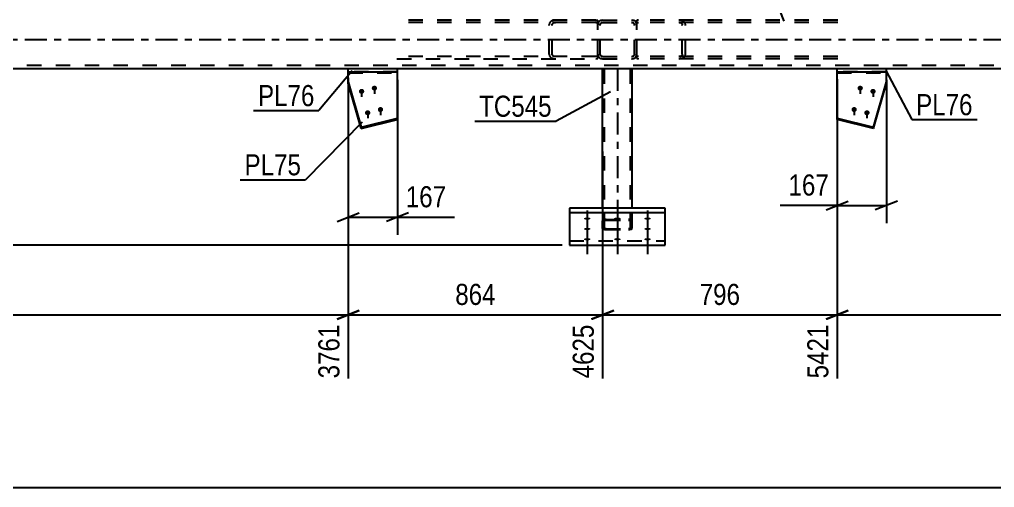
# Model space of a CAD drawing. Header units: millimetres. Extents: x -147 to 1042, y -583 to 258.
# Drawn here: x 105.8 to 238.2, y 81.4 to 144.9 of the extents above; entities that cross this region are included whole.
import ezdxf

# ---------------------------------------------------------------- set-up
doc = ezdxf.new("R2010")
doc.units = ezdxf.units.MM
doc.linetypes.add('DXK_LINE_DOT2', pattern=[3.9198, 1.9599, -1.9599])
doc.linetypes.add('DXK_LINE_DOT3', pattern=[5.9187, 2.979, -0.9799, 0.9799, -0.9799])
doc.styles.add('Arial', font='arial.ttf', dxfattribs={"height": 0.2})
doc.styles.add('Arial Narrow', font='ARIALN.TTF', dxfattribs={"height": 0.2})

# ---------------------------------------------------------------- blocks, each defined once
blk = doc.blocks.new('Part-335478933-1915 - 1830')
at = {"color": 7, "linetype": 'DXK_LINE_DOT3'}
blk.add_line((0, 142.19), (555.64, 142.19), dxfattribs=at)
at = {"color": 7, "linetype": 'DXK_LINE_DOT2'}
for p, q in [((555.64, 138.67), (0, 138.67)), ((157.14, 138.19), (150.46, 138.19)), ((189.01, 138.19), (185.01, 138.19)), ((223.54, 138.19), (216.86, 138.19))]:
    blk.add_line(p, q, dxfattribs=at)
at = {"color": 2, "linetype": 'Continuous'}
for p, q in [((150.46, 138.19), (4.8, 138.19)), ((185.01, 138.19), (157.14, 138.19)), ((216.86, 138.19), (189.01, 138.19)), ((390.48, 138.19), (223.54, 138.19))]:
    blk.add_line(p, q, dxfattribs=at)
blk = doc.blocks.new('Part-335478933-1870 - 1830')
at = {"color": 7, "linetype": 'DXK_LINE_DOT2'}
for p, q in [((184.1, 144.83), (157.07, 144.83)), ((184.1, 144.51), (157.07, 144.51)), ((177.8, 144.43), (177.73, 144.19)), ((178.61, 144.83), (178.28, 144.78)), ((178.44, 144.48), (178.61, 144.51)), ((184.1, 144.83), (184.36, 144.79)), ((184.1, 144.51), (184.27, 144.48)), ((184.27, 144.48), (184.36, 144.44)), ((184.36, 139.59), (184.36, 144.79)), ((177.73, 140.19), (177.73, 144.19)), ((178.17, 144.19), (178.21, 144.31)), ((178.17, 140.19), (178.17, 144.19)), ((184.1, 139.87), (157.07, 139.87)), ((157.07, 139.55), (184.1, 139.55)), ((177.73, 140.19), (177.8, 139.94)), ((178.21, 140.07), (178.17, 140.19)), ((178.28, 139.6), (178.61, 139.55)), ((178.61, 139.87), (178.44, 139.89)), ((184.27, 139.89), (184.1, 139.87)), ((184.1, 139.55), (184.36, 139.59)), ((184.36, 139.94), (184.27, 139.89))]:
    blk.add_line(p, q, dxfattribs=at)
for centre, radius, start, end in [((178.48, 144), 0.802, 104.5547, 147.5896), ((178.54, 144.1), 0.401, 104.5547, 147.5896), ((178.48, 140.37), 0.802, 212.4104, 255.4453), ((178.54, 140.28), 0.401, 212.4104, 255.4453)]:
    blk.add_arc(centre, radius, start, end, dxfattribs=at)
blk = doc.blocks.new('Part-335478933-1872 - 1830')
at = {"color": 7, "linetype": 'DXK_LINE_DOT2'}
for p, q in [((189.9, 144.83), (189.64, 144.79)), ((189.64, 139.59), (189.64, 144.79)), ((189.64, 144.44), (189.73, 144.48)), ((189.73, 144.48), (189.9, 144.51)), ((216.93, 144.83), (189.9, 144.83)), ((216.93, 144.51), (189.9, 144.51)), ((195.72, 144.78), (195.39, 144.83)), ((195.39, 144.51), (195.55, 144.48)), ((196.27, 144.19), (196.2, 144.43)), ((195.79, 144.31), (195.83, 144.19)), ((195.83, 140.19), (195.83, 144.19)), ((196.27, 140.19), (196.27, 144.19)), ((189.73, 139.89), (189.64, 139.94)), ((189.64, 139.59), (189.9, 139.55)), ((189.9, 139.87), (189.73, 139.89)), ((216.93, 139.87), (189.9, 139.87)), ((216.93, 139.55), (189.9, 139.55)), ((195.55, 139.89), (195.39, 139.87)), ((195.39, 139.55), (195.72, 139.6)), ((195.83, 140.19), (195.79, 140.07)), ((196.2, 139.94), (196.27, 140.19))]:
    blk.add_line(p, q, dxfattribs=at)
for centre, radius, start, end in [((195.45, 144.1), 0.401, 32.4072, 75.4432), ((195.52, 144), 0.802, 32.4072, 75.4432), ((195.45, 140.28), 0.401, 284.5568, 327.5928), ((195.52, 140.37), 0.802, 284.5568, 327.5928)]:
    blk.add_arc(centre, radius, start, end, dxfattribs=at)
blk = doc.blocks.new('Bolt-335478933-1876 - 1830')
at = {"linetype": 'Continuous'}
for points in [[(219.99, 135.24), (219.91, 135.25), (219.84, 135.27), (219.78, 135.31), (219.72, 135.36), (219.68, 135.41), (219.65, 135.48), (219.63, 135.55), (219.63, 135.62), (219.65, 135.69), (219.68, 135.75), (219.72, 135.81), (219.78, 135.86), (219.84, 135.89), (219.91, 135.91), (219.99, 135.92), (220.06, 135.91), (220.14, 135.89), (220.2, 135.86), (220.26, 135.81), (220.3, 135.75), (220.33, 135.69), (220.35, 135.62), (220.35, 135.55), (220.33, 135.48), (220.3, 135.41), (220.26, 135.36), (220.2, 135.31), (220.14, 135.27), (220.06, 135.25)], [(221.73, 134.81), (221.65, 134.82), (221.58, 134.84), (221.52, 134.87), (221.46, 134.92), (221.42, 134.98), (221.39, 135.04), (221.37, 135.11), (221.37, 135.18), (221.39, 135.25), (221.42, 135.32), (221.46, 135.37), (221.52, 135.42), (221.58, 135.46), (221.65, 135.48), (221.73, 135.49), (221.8, 135.48), (221.88, 135.46), (221.94, 135.42), (222, 135.37), (222.04, 135.32), (222.07, 135.25), (222.09, 135.18), (222.09, 135.11), (222.07, 135.04), (222.04, 134.98), (222, 134.92), (221.94, 134.87), (221.88, 134.84), (221.8, 134.82)], [(219.17, 132.34), (219.09, 132.35), (219.02, 132.37), (218.96, 132.4), (218.9, 132.45), (218.86, 132.51), (218.82, 132.57), (218.81, 132.64), (218.81, 132.71), (218.82, 132.78), (218.86, 132.85), (218.9, 132.9), (218.96, 132.95), (219.02, 132.99), (219.09, 133.01), (219.17, 133.01), (219.24, 133.01), (219.31, 132.99), (219.38, 132.95), (219.43, 132.9), (219.48, 132.85), (219.51, 132.78), (219.52, 132.71), (219.52, 132.64), (219.51, 132.57), (219.48, 132.51), (219.43, 132.45), (219.38, 132.4), (219.31, 132.37), (219.24, 132.35)], [(220.91, 131.9), (220.83, 131.91), (220.76, 131.93), (220.69, 131.97), (220.64, 132.02), (220.59, 132.07), (220.56, 132.14), (220.55, 132.21), (220.55, 132.28), (220.56, 132.35), (220.59, 132.41), (220.64, 132.47), (220.69, 132.52), (220.76, 132.55), (220.83, 132.57), (220.91, 132.58), (220.98, 132.57), (221.05, 132.55), (221.12, 132.52), (221.17, 132.47), (221.22, 132.41), (221.25, 132.35), (221.26, 132.28), (221.26, 132.21), (221.25, 132.14), (221.22, 132.07), (221.17, 132.02), (221.12, 131.97), (221.05, 131.93), (220.98, 131.91)]]:
    blk.add_hatch(color=1, dxfattribs=at).paths.add_polyline_path(points)
at = {"color": 1, "linetype": 'Continuous'}
for p, q in [((219.99, 135.86), (219.99, 134.83)), ((221.73, 135.42), (221.73, 134.4)), ((219.17, 132.95), (219.17, 131.92)), ((220.91, 132.52), (220.91, 131.49))]:
    blk.add_line(p, q, dxfattribs=at)
blk = doc.blocks.new('Bolt-335478933-1878 - 1830')
at = {"linetype": 'Continuous'}
for points in [[(152.27, 134.81), (152.2, 134.82), (152.13, 134.84), (152.06, 134.87), (152, 134.92), (151.96, 134.98), (151.93, 135.04), (151.91, 135.11), (151.91, 135.18), (151.93, 135.25), (151.96, 135.32), (152, 135.37), (152.06, 135.42), (152.13, 135.46), (152.2, 135.48), (152.27, 135.49), (152.35, 135.48), (152.42, 135.46), (152.48, 135.42), (152.54, 135.37), (152.58, 135.32), (152.61, 135.25), (152.63, 135.18), (152.63, 135.11), (152.61, 135.04), (152.58, 134.98), (152.54, 134.92), (152.48, 134.87), (152.42, 134.84), (152.35, 134.82)], [(154.01, 135.24), (153.94, 135.25), (153.87, 135.27), (153.8, 135.31), (153.74, 135.36), (153.7, 135.41), (153.67, 135.48), (153.65, 135.55), (153.65, 135.62), (153.67, 135.69), (153.7, 135.75), (153.74, 135.81), (153.8, 135.86), (153.87, 135.89), (153.94, 135.91), (154.01, 135.92), (154.09, 135.91), (154.16, 135.89), (154.22, 135.86), (154.28, 135.81), (154.32, 135.75), (154.35, 135.69), (154.37, 135.62), (154.37, 135.55), (154.35, 135.48), (154.32, 135.41), (154.28, 135.36), (154.22, 135.31), (154.16, 135.27), (154.09, 135.25)], [(153.1, 131.9), (153.02, 131.91), (152.95, 131.93), (152.88, 131.97), (152.83, 132.02), (152.78, 132.07), (152.75, 132.14), (152.74, 132.21), (152.74, 132.28), (152.75, 132.35), (152.78, 132.41), (152.83, 132.47), (152.88, 132.52), (152.95, 132.55), (153.02, 132.57), (153.1, 132.58), (153.17, 132.57), (153.24, 132.55), (153.31, 132.52), (153.36, 132.47), (153.41, 132.41), (153.44, 132.35), (153.45, 132.28), (153.45, 132.21), (153.44, 132.14), (153.41, 132.07), (153.36, 132.02), (153.31, 131.97), (153.24, 131.93), (153.17, 131.91)], [(154.83, 132.34), (154.76, 132.35), (154.69, 132.37), (154.62, 132.4), (154.57, 132.45), (154.52, 132.51), (154.49, 132.57), (154.48, 132.64), (154.48, 132.71), (154.49, 132.78), (154.52, 132.85), (154.57, 132.9), (154.62, 132.95), (154.69, 132.99), (154.76, 133.01), (154.83, 133.01), (154.91, 133.01), (154.98, 132.99), (155.05, 132.95), (155.1, 132.9), (155.15, 132.85), (155.18, 132.78), (155.19, 132.71), (155.19, 132.64), (155.18, 132.57), (155.15, 132.51), (155.1, 132.45), (155.05, 132.4), (154.98, 132.37), (154.91, 132.35)]]:
    blk.add_hatch(color=1, dxfattribs=at).paths.add_polyline_path(points)
at = {"color": 1, "linetype": 'Continuous'}
for p, q in [((152.27, 135.42), (152.27, 134.4)), ((154.01, 135.86), (154.01, 134.83)), ((153.1, 132.52), (153.1, 131.49)), ((154.83, 132.95), (154.83, 131.92))]:
    blk.add_line(p, q, dxfattribs=at)
blk = doc.blocks.new('Part-335478933-1946 - 1830')
at = {"color": 2, "linetype": 'Continuous'}
for p, q in [((223.54, 138.19), (216.86, 138.19)), ((216.86, 137.79), (216.86, 138.19)), ((216.86, 137.79), (223.54, 137.79)), ((223.54, 137.79), (223.54, 138.19))]:
    blk.add_line(p, q, dxfattribs=at)
blk = doc.blocks.new('Bolt-335478933-1886 - 1830')
at = {"linetype": 'Continuous'}
for points in [[(182.91, 118.02), (183, 118.02), (183.09, 118.01), (183.17, 118), (183.24, 117.97), (183.29, 117.95), (183.33, 117.92), (183.35, 117.89), (183.35, 117.86), (183.33, 117.83), (183.29, 117.8), (183.24, 117.77), (183.17, 117.75), (183.09, 117.74), (183, 117.73), (182.91, 117.72), (182.82, 117.73), (182.73, 117.74), (182.65, 117.75), (182.58, 117.77), (182.53, 117.8), (182.49, 117.83), (182.47, 117.86), (182.47, 117.89), (182.49, 117.92), (182.53, 117.95), (182.58, 117.97), (182.65, 118), (182.73, 118.01), (182.82, 118.02)], [(187.01, 118.02), (187.1, 118.02), (187.19, 118.01), (187.27, 118), (187.34, 117.97), (187.39, 117.95), (187.43, 117.92), (187.45, 117.89), (187.45, 117.86), (187.43, 117.83), (187.39, 117.8), (187.34, 117.77), (187.27, 117.75), (187.19, 117.74), (187.1, 117.73), (187.01, 117.72), (186.92, 117.73), (186.83, 117.74), (186.75, 117.75), (186.68, 117.77), (186.63, 117.8), (186.59, 117.83), (186.57, 117.86), (186.57, 117.89), (186.59, 117.92), (186.63, 117.95), (186.68, 117.97), (186.75, 118), (186.83, 118.01), (186.92, 118.02)], [(191.11, 118.02), (191.2, 118.02), (191.29, 118.01), (191.37, 118), (191.44, 117.97), (191.49, 117.95), (191.53, 117.92), (191.55, 117.89), (191.55, 117.86), (191.53, 117.83), (191.49, 117.8), (191.44, 117.77), (191.37, 117.75), (191.29, 117.74), (191.2, 117.73), (191.11, 117.72), (191.02, 117.73), (190.93, 117.74), (190.85, 117.75), (190.78, 117.77), (190.73, 117.8), (190.69, 117.83), (190.67, 117.86), (190.67, 117.89), (190.69, 117.92), (190.73, 117.95), (190.78, 117.97), (190.85, 118), (190.93, 118.01), (191.02, 118.02)], [(182.91, 116.62), (183, 116.62), (183.09, 116.61), (183.17, 116.59), (183.24, 116.57), (183.29, 116.55), (183.33, 116.52), (183.35, 116.49), (183.35, 116.46), (183.33, 116.42), (183.29, 116.4), (183.24, 116.37), (183.17, 116.35), (183.09, 116.33), (183, 116.32), (182.91, 116.32), (182.82, 116.32), (182.73, 116.33), (182.65, 116.35), (182.58, 116.37), (182.53, 116.4), (182.49, 116.42), (182.47, 116.46), (182.47, 116.49), (182.49, 116.52), (182.53, 116.55), (182.58, 116.57), (182.65, 116.59), (182.73, 116.61), (182.82, 116.62)], [(191.11, 116.62), (191.2, 116.62), (191.29, 116.61), (191.37, 116.59), (191.44, 116.57), (191.49, 116.55), (191.53, 116.52), (191.55, 116.49), (191.55, 116.46), (191.53, 116.42), (191.49, 116.4), (191.44, 116.37), (191.37, 116.35), (191.29, 116.33), (191.2, 116.32), (191.11, 116.32), (191.02, 116.32), (190.93, 116.33), (190.85, 116.35), (190.78, 116.37), (190.73, 116.4), (190.69, 116.42), (190.67, 116.46), (190.67, 116.49), (190.69, 116.52), (190.73, 116.55), (190.78, 116.57), (190.85, 116.59), (190.93, 116.61), (191.02, 116.62)], [(182.91, 115.22), (183, 115.22), (183.09, 115.21), (183.17, 115.19), (183.24, 115.17), (183.29, 115.14), (183.33, 115.12), (183.35, 115.08), (183.35, 115.05), (183.33, 115.02), (183.29, 114.99), (183.24, 114.97), (183.17, 114.95), (183.09, 114.93), (183, 114.92), (182.91, 114.92), (182.82, 114.92), (182.73, 114.93), (182.65, 114.95), (182.58, 114.97), (182.53, 114.99), (182.49, 115.02), (182.47, 115.05), (182.47, 115.08), (182.49, 115.12), (182.53, 115.14), (182.58, 115.17), (182.65, 115.19), (182.73, 115.21), (182.82, 115.22)], [(187.01, 115.22), (187.1, 115.22), (187.19, 115.21), (187.27, 115.19), (187.34, 115.17), (187.39, 115.14), (187.43, 115.12), (187.45, 115.08), (187.45, 115.05), (187.43, 115.02), (187.39, 114.99), (187.34, 114.97), (187.27, 114.95), (187.19, 114.93), (187.1, 114.92), (187.01, 114.92), (186.92, 114.92), (186.83, 114.93), (186.75, 114.95), (186.68, 114.97), (186.63, 114.99), (186.59, 115.02), (186.57, 115.05), (186.57, 115.08), (186.59, 115.12), (186.63, 115.14), (186.68, 115.17), (186.75, 115.19), (186.83, 115.21), (186.92, 115.22)], [(191.11, 115.22), (191.2, 115.22), (191.29, 115.21), (191.37, 115.19), (191.44, 115.17), (191.49, 115.14), (191.53, 115.12), (191.55, 115.08), (191.55, 115.05), (191.53, 115.02), (191.49, 114.99), (191.44, 114.97), (191.37, 114.95), (191.29, 114.93), (191.2, 114.92), (191.11, 114.92), (191.02, 114.92), (190.93, 114.93), (190.85, 114.95), (190.78, 114.97), (190.73, 114.99), (190.69, 115.02), (190.67, 115.05), (190.67, 115.08), (190.69, 115.12), (190.73, 115.14), (190.78, 115.17), (190.85, 115.19), (190.93, 115.21), (191.02, 115.22)]]:
    blk.add_hatch(color=1, dxfattribs=at).paths.add_polyline_path(points)
at = {"color": 1, "linetype": 'Continuous'}
for p, q in [((182.91, 118.96), (182.91, 115.84)), ((187.01, 118.96), (187.01, 115.84)), ((191.11, 118.96), (191.11, 115.84)), ((182.91, 117.56), (182.91, 114.44)), ((191.11, 117.56), (191.11, 114.44)), ((182.91, 116.16), (182.91, 113.04)), ((187.01, 116.16), (187.01, 113.04)), ((191.11, 116.16), (191.11, 113.04))]:
    blk.add_line(p, q, dxfattribs=at)
blk = doc.blocks.new('Part-335478933-1888 - 1830')
at = {"color": 7, "linetype": 'DXK_LINE_DOT2'}
for p, q in [((223.54, 137.81), (216.86, 137.81)), ((216.86, 137.81), (216.86, 137.79)), ((216.86, 137.79), (216.86, 137.81)), ((223.54, 137.81), (223.54, 137.79)), ((223.54, 137.79), (223.54, 137.81)), ((216.86, 137.65), (223.54, 137.65))]:
    blk.add_line(p, q, dxfattribs=at)
at = {"color": 2, "linetype": 'Continuous'}
for p, q in [((216.86, 131.34), (216.86, 137.79)), ((223.54, 136.28), (223.54, 137.79)), ((221.8, 130.27), (223.54, 136.44)), ((221.8, 130.1), (223.54, 136.28)), ((216.86, 131.51), (221.8, 130.27)), ((221.8, 130.1), (216.86, 131.34)), ((221.8, 130.27), (221.8, 130.1))]:
    blk.add_line(p, q, dxfattribs=at)
blk = doc.blocks.new('Part-335478933-2018 - 1830')
at = {"color": 7, "linetype": 'DXK_LINE_DOT2'}
for p, q in [((184.41, 144.43), (184.36, 144.19)), ((185, 144.83), (184.76, 144.78)), ((184.88, 144.48), (185, 144.51)), ((185, 144.83), (189, 144.83)), ((185, 144.51), (189, 144.51)), ((189.24, 144.78), (189, 144.83)), ((189, 144.51), (189.12, 144.48)), ((189.64, 144.19), (189.59, 144.43)), ((184.36, 140.19), (184.36, 144.19)), ((184.68, 144.19), (184.7, 144.31)), ((184.68, 140.19), (184.68, 144.19)), ((189.3, 144.31), (189.32, 144.19)), ((189.32, 140.19), (189.32, 144.19)), ((189.64, 140.19), (189.64, 144.19)), ((184.36, 140.19), (184.41, 139.94)), ((184.7, 140.07), (184.68, 140.19)), ((184.76, 139.6), (185, 139.55)), ((185, 139.87), (184.88, 139.89)), ((185, 139.87), (189, 139.87)), ((185, 139.55), (189, 139.55)), ((189.12, 139.89), (189, 139.87)), ((189, 139.55), (189.24, 139.6)), ((189.32, 140.19), (189.3, 140.07)), ((189.59, 139.94), (189.64, 140.19))]:
    blk.add_line(p, q, dxfattribs=at)
for centre, radius, start, end in [((185, 144.19), 0.64, 112.5, 157.5), ((185, 144.19), 0.32, 112.5, 157.5), ((189, 144.19), 0.32, 22.5, 67.5), ((189, 144.19), 0.64, 22.5, 67.5), ((185, 140.19), 0.64, 202.5, 247.5), ((185, 140.19), 0.32, 202.5, 247.5), ((189, 140.19), 0.32, 292.5, 337.5), ((189, 140.19), 0.64, 292.5, 337.5)]:
    blk.add_arc(centre, radius, start, end, dxfattribs=at)
blk = doc.blocks.new('Part-335478933-1890 - 1830')
at = {"color": 7, "linetype": 'DXK_LINE_DOT2'}
for p, q in [((157.14, 137.81), (150.46, 137.81)), ((150.46, 137.81), (150.46, 137.79)), ((150.46, 137.79), (150.46, 137.81)), ((157.14, 137.81), (157.14, 137.79)), ((157.14, 137.79), (157.14, 137.81)), ((150.46, 137.65), (157.14, 137.65))]:
    blk.add_line(p, q, dxfattribs=at)
at = {"color": 2, "linetype": 'Continuous'}
for p, q in [((150.46, 136.28), (150.46, 137.79)), ((157.14, 131.34), (157.14, 137.79)), ((150.46, 136.44), (152.2, 130.27)), ((152.2, 130.1), (150.46, 136.28)), ((152.2, 130.27), (157.14, 131.51)), ((152.2, 130.1), (157.14, 131.34)), ((152.2, 130.27), (152.2, 130.1))]:
    blk.add_line(p, q, dxfattribs=at)
blk = doc.blocks.new('Part-335478933-1956 - 1830')
at = {"color": 2, "linetype": 'Continuous'}
for p, q in [((157.14, 138.19), (150.46, 138.19)), ((150.46, 137.79), (150.46, 138.19)), ((150.46, 137.79), (157.14, 137.79)), ((157.14, 137.79), (157.14, 138.19))]:
    blk.add_line(p, q, dxfattribs=at)
blk = doc.blocks.new('Part-335478933-2050 - 1830')
at = {"color": 2, "linetype": 'Continuous'}
for p, q in [((189.01, 138.19), (185.01, 138.19)), ((185.01, 119.3), (185.01, 138.19)), ((189.01, 119.3), (189.01, 138.19))]:
    blk.add_line(p, q, dxfattribs=at)
at = {"color": 7, "linetype": 'DXK_LINE_DOT2'}
for p, q in [((185.25, 116.55), (185.25, 138.19)), ((188.7, 138.19), (188.71, 138.19)), ((188.71, 138.19), (188.75, 138.19)), ((188.75, 138.19), (188.77, 138.19)), ((188.77, 116.55), (188.77, 138.19)), ((185.01, 119.3), (185.01, 116.55)), ((189.01, 116.55), (189.01, 119.3)), ((185.05, 117.66), (185.01, 117.59)), ((185.01, 116.55), (185.01, 117.59)), ((185.01, 116.55), (185.05, 116.49)), ((185.15, 117.71), (185.05, 117.66)), ((185.31, 117.74), (185.15, 117.71)), ((185.25, 117.59), (185.27, 117.62)), ((185.27, 116.52), (185.25, 116.55)), ((185.27, 117.62), (185.32, 117.65)), ((185.49, 117.76), (185.31, 117.74)), ((185.32, 117.65), (185.4, 117.67)), ((185.4, 117.67), (185.49, 117.67)), ((185.49, 117.76), (188.53, 117.76)), ((185.49, 117.67), (188.53, 117.67)), ((188.71, 117.74), (188.53, 117.76)), ((188.53, 117.67), (188.62, 117.67)), ((188.62, 117.67), (188.7, 117.65)), ((188.7, 117.65), (188.75, 117.62)), ((188.87, 117.71), (188.71, 117.74)), ((188.75, 117.62), (188.77, 117.59)), ((188.77, 116.55), (188.75, 116.52)), ((188.97, 117.66), (188.87, 117.71)), ((189.01, 117.59), (188.97, 117.66)), ((188.97, 116.49), (189.01, 116.55)), ((185.05, 116.49), (185.15, 116.44)), ((185.15, 116.44), (185.31, 116.4)), ((185.32, 116.49), (185.27, 116.52)), ((185.31, 116.4), (185.49, 116.39)), ((185.4, 116.48), (185.32, 116.49)), ((185.49, 116.47), (185.4, 116.48)), ((185.49, 116.47), (188.53, 116.47)), ((185.49, 116.39), (188.53, 116.39)), ((188.62, 116.48), (188.53, 116.47)), ((188.53, 116.39), (188.71, 116.4)), ((188.7, 116.49), (188.62, 116.48)), ((188.75, 116.52), (188.7, 116.49)), ((188.71, 116.4), (188.87, 116.44)), ((188.87, 116.44), (188.97, 116.49))]:
    blk.add_line(p, q, dxfattribs=at)
at = {"color": 7, "linetype": 'DXK_LINE_DOT3'}
blk.add_line((187.01, 138.19), (187.01, 117.07), dxfattribs=at)
blk = doc.blocks.new('Part-335478933-2055 - 1830')
at = {"color": 2, "linetype": 'Continuous'}
for p, q in [((193.51, 119.3), (180.51, 119.3)), ((180.51, 119.3), (180.51, 114.25)), ((193.51, 114.25), (193.51, 119.3)), ((180.51, 118.69), (193.51, 118.69)), ((180.51, 114.25), (193.51, 114.25))]:
    blk.add_line(p, q, dxfattribs=at)
at = {"color": 7, "linetype": 'DXK_LINE_DOT2'}
blk.add_line((180.51, 114.85), (193.51, 114.85), dxfattribs=at)
blk = doc.blocks.new('StraightDimension-335478933-11226 - 4163')
at = {"color": 7, "linetype": 'Continuous'}
blk.add_line((-7.6, 81.37), (558.94, 81.37), dxfattribs=at)
blk = doc.blocks.new('StraightDimension-335478933-2284 - 1830')
at = {"color": 7, "linetype": 'Continuous'}
for p, q in [((216.86, 136.73), (216.86, 96.18)), ((218.36, 105.4), (215.36, 104.2)), ((216.86, 104.8), (390.48, 104.8))]:
    blk.add_line(p, q, dxfattribs=at)
blk = doc.blocks.new('StraightDimension-335478933-2224 - 1830')
at = {"color": 7, "linetype": 'Continuous'}
for p, q in [((157.14, 136.73), (157.14, 115.66)), ((150.46, 135.36), (150.46, 115.66)), ((148.96, 117.46), (151.96, 118.66)), ((150.46, 118.06), (157.14, 118.06)), ((158.64, 118.66), (155.64, 117.46)), ((157.14, 118.06), (164.88, 118.06)), ((157.14, 118.06), (164.88, 118.06))]:
    blk.add_line(p, q, dxfattribs=at)
at = {"color": 0}
blk.add_wipeout([(164.35, 118.81), (164.35, 123.01), (157.67, 123.01), (157.67, 118.81)], dxfattribs=at)
at = {"color": 3, "style": 'Arial Narrow'}
blk.add_text('167', height=2.863, dxfattribs=at).set_placement((158.27, 119.41))
blk = doc.blocks.new('StraightDimension-335478933-2310 - 1830')
at = {"color": 7, "linetype": 'Continuous'}
for p, q in [((150.46, 136.99), (150.46, 96.18)), ((0, 104.8), (150.46, 104.8)), ((148.96, 104.2), (151.96, 105.4))]:
    blk.add_line(p, q, dxfattribs=at)
at = {"color": 0, "linetype": 'Continuous'}
blk.add_wipeout([(149.86, 104.1), (145.66, 104.1), (145.66, 95.58), (149.86, 95.58)], dxfattribs=at)
at = {"color": 3, "linetype": 'Continuous', "style": 'Arial Narrow'}
blk.add_text('3761', height=2.863, rotation=90.0002, dxfattribs=at).set_placement((149.26, 96.18))
blk = doc.blocks.new('StraightDimension-335478933-2136 - 1830')
at = {"color": 7, "linetype": 'Continuous'}
blk.add_line((179.51, 114.25), (-23.1, 114.25), dxfattribs=at)
blk = doc.blocks.new('StraightDimension-335478933-2230 - 1830')
at = {"color": 7, "linetype": 'Continuous'}
for p, q in [((216.86, 136.81), (216.86, 117.25)), ((223.54, 136.73), (223.54, 117.25)), ((216.86, 119.65), (209.13, 119.65)), ((216.86, 119.65), (209.13, 119.65)), ((215.36, 119.05), (218.36, 120.25)), ((216.86, 119.65), (223.54, 119.65)), ((225.04, 120.25), (222.04, 119.05))]:
    blk.add_line(p, q, dxfattribs=at)
at = {"color": 0}
blk.add_wipeout([(216.33, 120.4), (216.33, 124.6), (209.65, 124.6), (209.65, 120.4)], dxfattribs=at)
at = {"color": 3, "style": 'Arial Narrow'}
blk.add_text('167', height=2.863, dxfattribs=at).set_placement((210.25, 121))
blk = doc.blocks.new('StraightDimension-335478933-2290 - 1830')
at = {"color": 7, "linetype": 'Continuous'}
for p, q in [((216.86, 136.73), (216.86, 96.18)), ((185.01, 126.97), (185.01, 96.18)), ((186.51, 105.4), (183.51, 104.2)), ((185.01, 104.8), (216.86, 104.8)), ((215.36, 104.2), (218.36, 105.4))]:
    blk.add_line(p, q, dxfattribs=at)
at = {"color": 0}
blk.add_wipeout([(204.28, 105.55), (204.28, 109.75), (197.59, 109.75), (197.59, 105.55)], dxfattribs=at)
at = {"color": 3, "style": 'Arial Narrow'}
blk.add_text('796', height=2.863, dxfattribs=at).set_placement((198.19, 106.15))
at = {"color": 0, "linetype": 'Continuous'}
blk.add_wipeout([(216.26, 104.1), (212.06, 104.1), (212.06, 95.58), (216.26, 95.58)], dxfattribs=at)
at = {"color": 3, "linetype": 'Continuous', "style": 'Arial Narrow'}
blk.add_text('5421', height=2.863, rotation=90.0002, dxfattribs=at).set_placement((215.66, 96.18))
blk = doc.blocks.new('StraightDimension-335478933-2299 - 1830')
at = {"color": 7, "linetype": 'Continuous'}
for p, q in [((150.46, 136.99), (150.46, 96.18)), ((185.01, 126.97), (185.01, 96.18)), ((151.96, 105.4), (148.96, 104.2)), ((150.46, 104.8), (185.01, 104.8)), ((183.51, 104.2), (186.51, 105.4))]:
    blk.add_line(p, q, dxfattribs=at)
at = {"color": 0}
blk.add_wipeout([(171.08, 105.55), (171.08, 109.75), (164.39, 109.75), (164.39, 105.55)], dxfattribs=at)
at = {"color": 3, "style": 'Arial Narrow'}
blk.add_text('864', height=2.863, dxfattribs=at).set_placement((164.99, 106.15))
at = {"color": 0, "linetype": 'Continuous'}
blk.add_wipeout([(184.41, 104.1), (180.21, 104.1), (180.21, 95.58), (184.41, 95.58)], dxfattribs=at)
at = {"color": 3, "linetype": 'Continuous', "style": 'Arial Narrow'}
blk.add_text('4625', height=2.863, rotation=90.0002, dxfattribs=at).set_placement((183.81, 96.18))
blk = doc.blocks.new('StraightDimension-335478933-11500 - 1830')
at = {"color": 7, "linetype": 'Continuous'}
for p, q in [((209.63, 224.69), (208.43, 227.69)), ((188.46, 226.19), (211.43, 226.19)), ((209.03, 146.19), (209.03, 226.19)), ((208.43, 147.69), (209.63, 144.69)), ((190.01, 146.19), (211.43, 146.19))]:
    blk.add_line(p, q, dxfattribs=at)
at = {"color": 0}
blk.add_wipeout([(208.28, 191.24), (204.08, 191.24), (204.08, 181.14), (208.28, 181.14)], dxfattribs=at)
at = {"color": 3, "style": 'Arial'}
blk.add_text('2000', height=2.865, rotation=90.0002, dxfattribs=at).set_placement((207.68, 181.74))
blk = doc.blocks.new('Mark-335478933-1942 - 1830')
at = {"color": 0}
blk.add_wipeout([(235.26, 131.91), (235.26, 134.91), (227.58, 134.91), (227.58, 131.91)], dxfattribs=at)
blk.add_wipeout([(235.26, 131.91), (235.26, 134.91), (227.58, 134.91), (227.58, 131.91)], dxfattribs=at)
at = {"color": 30, "linetype": 'Continuous'}
for p, q in [((223.47, 137.99), (226.98, 131.31)), ((226.98, 131.31), (235.86, 131.31))]:
    blk.add_line(p, q, dxfattribs=at)
at = {"color": 3, "style": 'Arial Narrow'}
blk.add_text('PL76', height=2.863, dxfattribs=at).set_placement((227.58, 131.91))
blk = doc.blocks.new('Mark-335478933-1952 - 1830')
at = {"color": 0}
blk.add_wipeout([(145.87, 133.14), (145.87, 136.14), (138.2, 136.14), (138.2, 133.14)], dxfattribs=at)
blk.add_wipeout([(145.87, 133.14), (145.87, 136.14), (138.2, 136.14), (138.2, 133.14)], dxfattribs=at)
at = {"color": 30, "linetype": 'Continuous'}
for p in [(150.99, 137.94), (137.6, 132.54)]:
    blk.add_line(p, (146.47, 132.54), dxfattribs=at)
at = {"color": 3, "style": 'Arial Narrow'}
blk.add_text('PL76', height=2.863, dxfattribs=at).set_placement((138.2, 133.14))
blk = doc.blocks.new('Mark-335478933-2046 - 1830')
at = {"color": 0}
blk.add_wipeout([(178.09, 131.7), (178.09, 134.7), (168.23, 134.7), (168.23, 131.7)], dxfattribs=at)
blk.add_wipeout([(178.09, 131.7), (178.09, 134.7), (168.23, 134.7), (168.23, 131.7)], dxfattribs=at)
at = {"color": 30, "linetype": 'Continuous'}
for p in [(186.09, 135.09), (167.63, 131.1)]:
    blk.add_line(p, (178.69, 131.1), dxfattribs=at)
at = {"color": 3, "style": 'Arial Narrow'}
blk.add_text('TC545', height=2.863, dxfattribs=at).set_placement((168.23, 131.7))
blk = doc.blocks.new('Mark-335478933-12704 - 1830')
at = {"color": 0}
blk.add_wipeout([(144.04, 123.75), (144.04, 126.75), (136.37, 126.75), (136.37, 123.75)], dxfattribs=at)
blk.add_wipeout([(144.04, 123.75), (144.04, 126.75), (136.37, 126.75), (136.37, 123.75)], dxfattribs=at)
at = {"color": 30, "linetype": 'Continuous'}
for p in [(152.35, 130.95), (135.77, 123.15)]:
    blk.add_line(p, (144.64, 123.15), dxfattribs=at)
at = {"color": 3, "style": 'Arial Narrow'}
blk.add_text('PL75', height=2.863, dxfattribs=at).set_placement((136.37, 123.75))

msp = doc.modelspace()

# ---------------------------------------------------------------- block references
for name in ['Part-335478933-1915 - 1830', 'Part-335478933-1870 - 1830', 'Part-335478933-2018 - 1830', 'Part-335478933-1872 - 1830', 'Part-335478933-1956 - 1830', 'Part-335478933-1890 - 1830', 'Part-335478933-2050 - 1830', 'Part-335478933-1946 - 1830', 'Part-335478933-1888 - 1830', 'Bolt-335478933-1878 - 1830', 'Bolt-335478933-1876 - 1830', 'Part-335478933-2055 - 1830', 'Bolt-335478933-1886 - 1830', 'StraightDimension-335478933-11226 - 4163']:
    msp.add_blockref(name, (0, 0))

# ---------------------------------------------------------------- next in the draw order: block references
for name in ['StraightDimension-335478933-11500 - 1830', 'StraightDimension-335478933-2224 - 1830', 'StraightDimension-335478933-2284 - 1830']:
    msp.add_blockref(name, (0, 0))

# ---------------------------------------------------------------- next in the draw order: block references
for name in ['StraightDimension-335478933-2310 - 1830', 'StraightDimension-335478933-2230 - 1830']:
    msp.add_blockref(name, (0, 0))

# ---------------------------------------------------------------- next in the draw order: block references
for name in ['StraightDimension-335478933-2136 - 1830', 'Mark-335478933-1942 - 1830']:
    msp.add_blockref(name, (0, 0))

# ---------------------------------------------------------------- next in the draw order: block references
msp.add_blockref('StraightDimension-335478933-2290 - 1830', (0, 0))

# ---------------------------------------------------------------- next in the draw order: block references
msp.add_blockref('StraightDimension-335478933-2299 - 1830', (0, 0))

# ---------------------------------------------------------------- next in the draw order: block references
for name in ['Mark-335478933-1952 - 1830', 'Mark-335478933-2046 - 1830', 'Mark-335478933-12704 - 1830']:
    msp.add_blockref(name, (0, 0))

doc.saveas('drawing.dxf')
